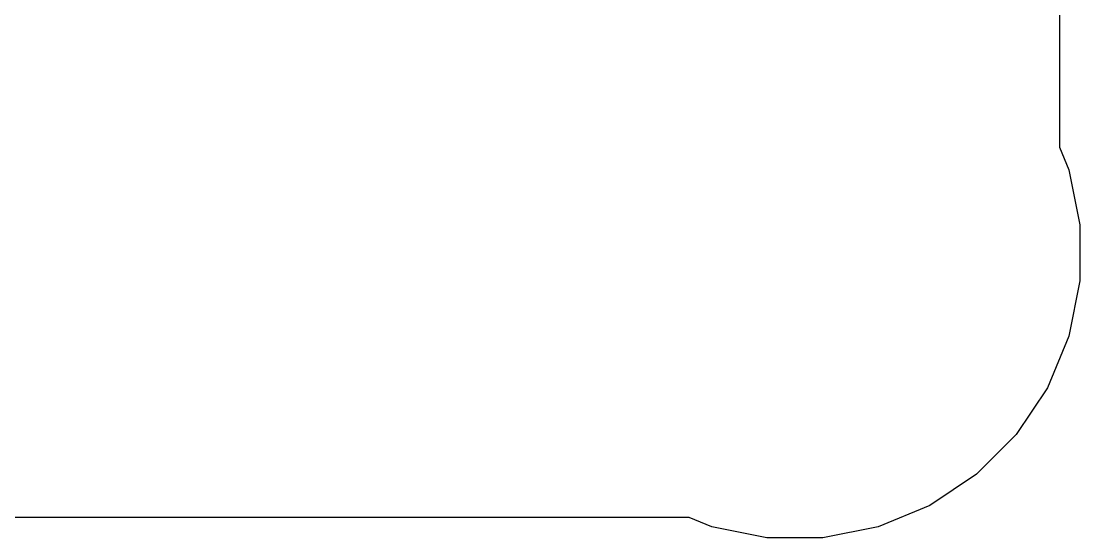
# Model space of a CAD drawing. Extents: x 150.4 to 195, y -135.4 to -96.2.
# Drawn here: x 177.91 to 195, y -135.4 to -127.06 of the extents above; entities that cross this region are included whole.
import ezdxf

# ---------------------------------------------------------------- set-up
doc = ezdxf.new("R2010")
doc.units = 0
doc.header["$MEASUREMENT"] = 0
doc.layers.add('BLACK', color=7, linetype='CONTINUOUS')

msp = doc.modelspace()

# ---------------------------------------------------------------- linework, layer by layer
at = {"layer": 'BLACK', "linetype": 'CONTINUOUS'}
for p, q in [((194.671, -118.581), (194.671, -129.091)), ((194.671, -129.091), (194.823, -129.458)), ((194.823, -129.458), (195, -130.347)), ((195, -130.347), (195, -131.253)), ((195, -131.253), (194.823, -132.142)), ((194.823, -132.142), (194.476, -132.979)), ((194.476, -132.979), (193.973, -133.732)), ((193.973, -133.732), (193.332, -134.373)), ((193.332, -134.373), (192.579, -134.876)), ((192.579, -134.876), (191.742, -135.223)), ((188.691, -135.071), (165.533, -135.071)), ((189.058, -135.223), (188.691, -135.071)), ((189.947, -135.4), (189.058, -135.223)), ((191.742, -135.223), (190.853, -135.4)), ((190.853, -135.4), (189.947, -135.4))]:
    msp.add_line(p, q, dxfattribs=at)

doc.saveas('drawing.dxf')
